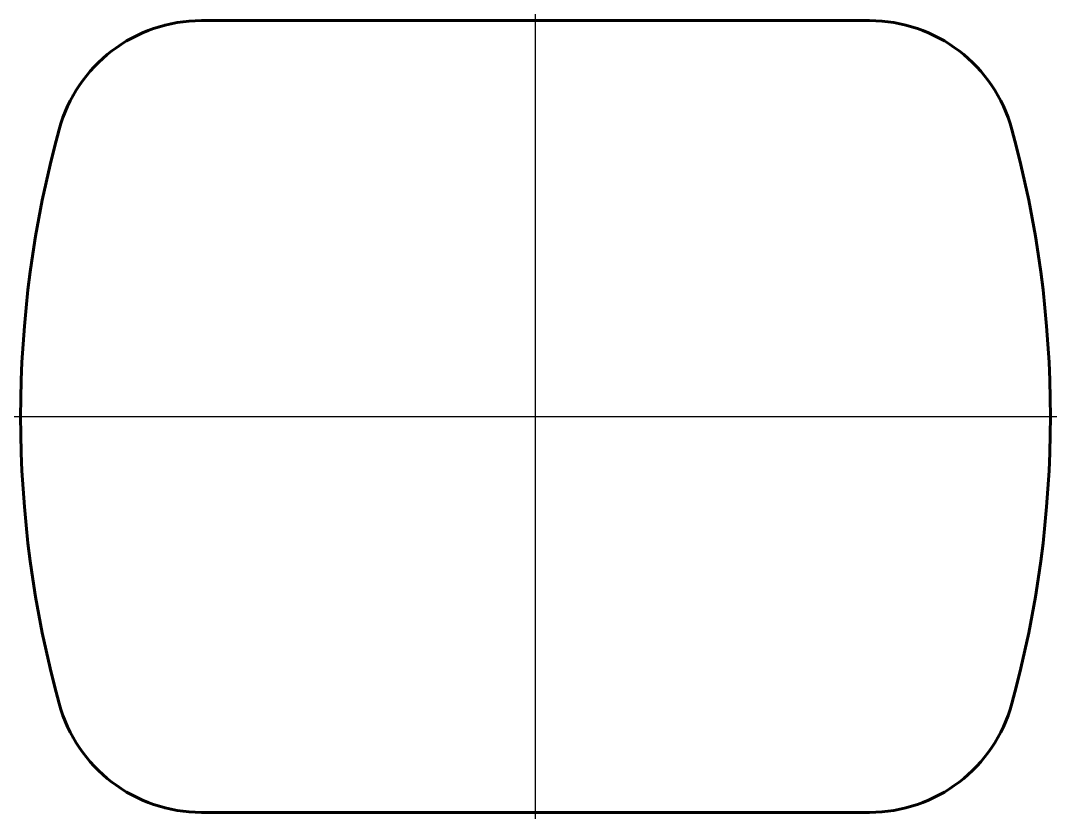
# Model space of a CAD drawing. Header units: millimetres. Extents: x -27.9 to 27.9, y -21.4 to 21.4.
import ezdxf

# ---------------------------------------------------------------- set-up
doc = ezdxf.new("R2010")
doc.units = ezdxf.units.MM
doc.linetypes.add('K5LT_BASIC', pattern=[0])

msp = doc.modelspace()

# ---------------------------------------------------------------- linework, layer by layer
at = {"color": 150, "linetype": 'K5LT_BASIC', "lineweight": 60, "true_color": 0x0080ff}
for p, q in [((18.1, 21.446), (-18.1, 21.446)), ((18.1, -21.446), (-18.1, -21.446))]:
    msp.add_line(p, q, dxfattribs=at)
at = {"color": 232, "true_color": 0xc52b79}
for p, direction in [((0, 21.446), (0, 1)), ((27.904, 0), (1, 0))]:
    msp.add_xline(p, direction, dxfattribs=at)
at = {"color": 150, "linetype": 'K5LT_BASIC', "lineweight": 60, "true_color": 0x0080ff}
for centre, radius, start, end in [((-18.1, 13.446), 8, 90, 164.7138), ((18.1, 13.446), 8, 15.2862, 90), ((31.096, 0), 59, 164.71385, 195.28615), ((-31.096, 0), 59, 344.71385, 15.28615), ((-18.1, -13.446), 8, 195.2862, 270), ((18.1, -13.446), 8, 270, 344.7138)]:
    msp.add_arc(centre, radius, start, end, dxfattribs=at)

doc.saveas('drawing.dxf')
